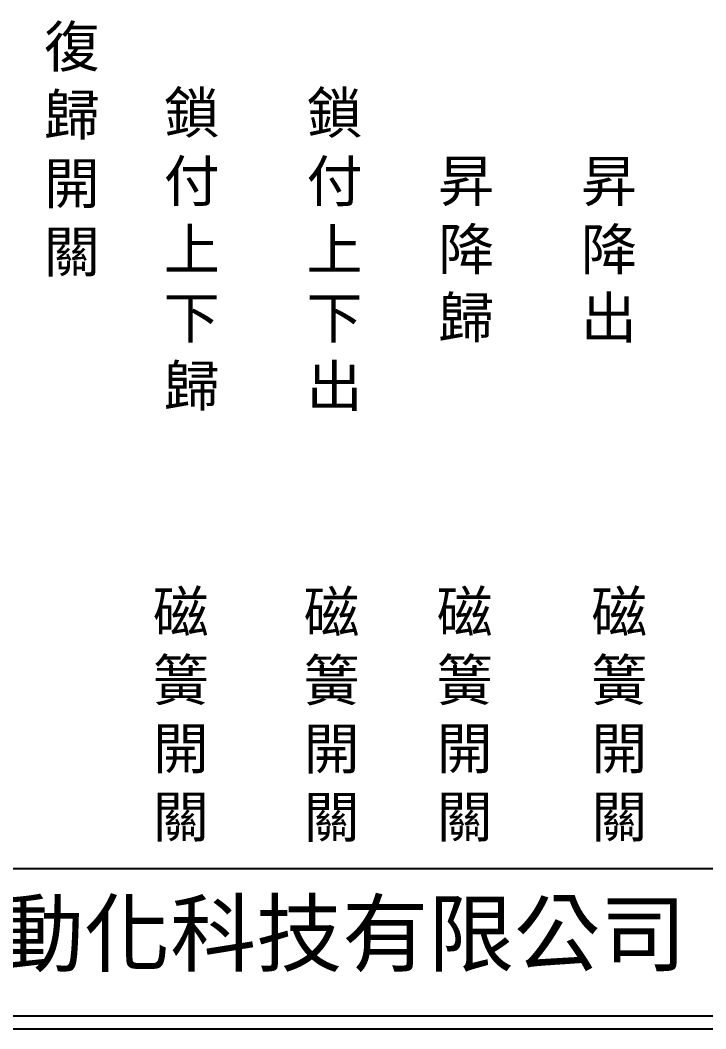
# Model space of a CAD drawing. Extents: x 275 to 562, y 265 to 469.
# Drawn here: x 340.1 to 405.4, y 264.9 to 360.9 of the extents above; entities that cross this region are included whole.
import ezdxf

# ---------------------------------------------------------------- set-up
doc = ezdxf.new("R2010")
doc.units = 0
doc.layers.add('圖框層', color=7, linetype='CONTINUOUS')
doc.layers.add('標尺寸層', color=3, linetype='CONTINUOUS')
doc.styles.add('CNS', font='romanc.shx', dxfattribs={"bigfont": 'chineset.shx'})
doc.styles.add('STSL', font='kaiu.ttf')

msp = doc.modelspace()

# ---------------------------------------------------------------- linework, layer by layer
at = {"layer": '圖框層', "color": 7}
for p, q in [((276.148, 280.195), (560.648, 280.195)), ((276.148, 266.195), (560.648, 266.195)), ((274.898, 264.945), (561.898, 264.945))]:
    msp.add_line(p, q, dxfattribs=at)

# ---------------------------------------------------------------- texts
at = {"layer": '圖框層', "color": 4, "style": 'STSL'}
msp.add_text('泓陞自動化科技有限公司', height=6, dxfattribs=at).set_placement((313.501, 271.022))
at = {"layer": '標尺寸層', "color": 7, "char_height": 3.9, "attachment_point": 5, "style": 'CNS'}
for s, insert, width in [('{\\fDFKai-SB|b0|i0|c136|p65;\\P復歸開關}', (345.065, 351.688), 6.57065), ('{\\fDFKai-SB|b0|i0|c136|p65;鎖付上下歸}', (356.466, 338.918), 4.96081), ('{\\fDFKai-SB|b0|i0|c136|p65;鎖付上下出}', (370.056, 338.896), 4.96081), ('{\\fDFKai-SB|b0|i0|c136|p65;昇降歸}', (382.58, 338.918), 4.96081), ('{\\fDFKai-SB|b0|i0|c136|p65;昇降出}', (396.17, 338.896), 4.96081), ('{\\fDFKai-SB|b0|i0|c136|p65;磁簧開關}', (355.436, 294.665), 4.96081), ('{\\fDFKai-SB|b0|i0|c136|p65;磁簧開關}', (369.781, 294.643), 4.96081), ('{\\fDFKai-SB|b0|i0|c136|p65;磁簧開關}', (382.442, 294.665), 4.96081), ('{\\fDFKai-SB|b0|i0|c136|p65;磁簧開關}', (397.154, 294.665), 4.96081)]:
    msp.add_mtext(s, dxfattribs=dict(at, insert=insert, width=width))

doc.saveas('drawing.dxf')
